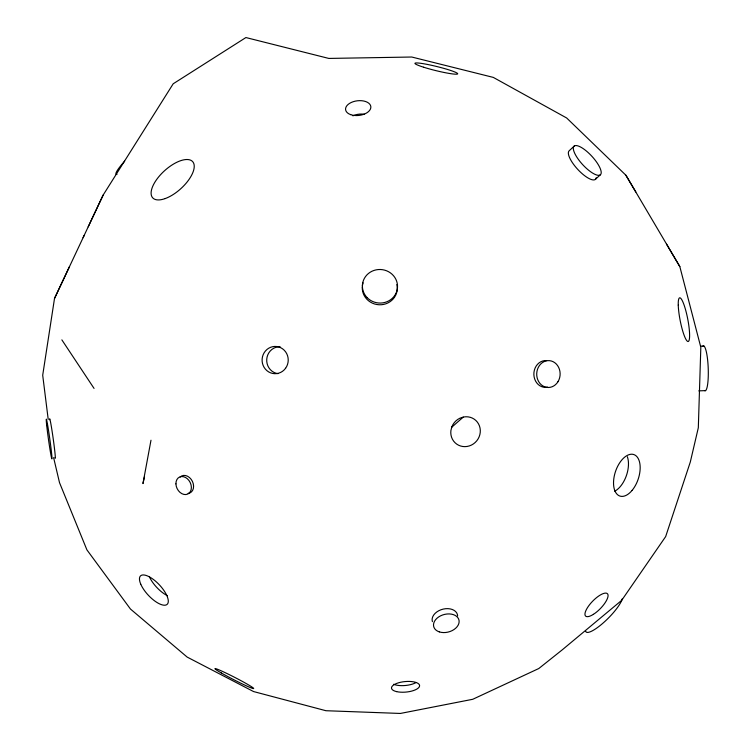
<?xml version="1.0" encoding="UTF-8"?>
<svg xmlns="http://www.w3.org/2000/svg" width="751" height="751" viewBox="0 0 751 751"><rect width="100%" height="100%" fill="white"/><g stroke="black" fill="none" stroke-linecap="round" stroke-linejoin="round"><path stroke-width="1.13" d="M635.825 191.993L625.902 175.236L566.676 117.991L493.304 77.4L411.755 57.02L328.825 58.428L245.906 37.55L173.199 83.783L103.131 195.091L54.513 298.447L42.704 375.237L48.214 419.405M150.989 440.236L142.953 483.597L144.511 476.782M54.513 298.447L69.543 266.502M83.098 237.673L84.14 235.467M88.186 226.849L103.131 195.091M574.205 146.069L569.239 150.726A19.395 6.271 47.3 0 0 579.237 170.946A19.395 6.271 47.3 0 0 596.181 177.762M595.421 179.329L600.434 174.73A19.432 6.215 47.3 0 0 584.691 149.693A19.432 6.215 47.3 0 0 576.684 156.893A19.432 6.215 47.3 0 0 600.434 174.73M451.773 427.188L463.217 417.143M700.523 346.164L703.903 346.033M698.805 390.877L705.574 390.604M61.864 339.865L94.053 388.417M666.55 244.131L679.833 266.605L700.824 347.319L698.317 427.76L690.31 461.996L665.658 536.59L621.659 600.368L562.217 649.868L538.786 668.531L472.755 699.284L400.386 713.45L325.934 710.718L253.538 691.549L187.14 657.069L130.458 609.033L86.909 549.863L59.507 482.649L53.612 457.641M625.902 175.236L679.833 266.605M432.398 621.621A13.002 9.003 -15.1 0 1 443.297 609.08A13.002 9.003 -15.1 0 1 457.641 615.933M167.417 595.712A19.413 7.66 46.9 0 1 149.299 576.561M702.88 346.108A22.464 3.943 87.8 0 1 708.221 368.3A22.464 3.943 87.8 0 1 704.541 390.539M180.202 476.988A9.434 7.2 62.8 0 1 192.416 481.4A9.434 7.2 62.8 0 1 188.107 493.398M627.367 456.711A21.76 12.025 -71.4 0 1 614.712 491.21M49.594 419.743A19.977 0.713 82 0 1 52.992 437.232A19.977 0.713 82 0 1 54.992 457.781M622.25 598.791A25.403 6.036 -45.1 0 1 603.494 622.701A25.403 6.036 -45.1 0 1 585.63 631.122M117.053 174.27A22.596 3.276 -45.1 0 1 124.657 161.174M547.61 387.14A13.405 11.687 -88 0 1 533.867 374.683A13.405 11.687 -88 0 1 546.597 360.611M415.791 682.706A14.072 5.304 -5.3 0 1 393.637 684.274M352.895 115.823A12.626 7.388 -6.8 0 1 364.385 114.246M278.03 373.66A13.518 12.955 -88.3 0 1 266.746 359.194A13.518 12.955 -88.3 0 1 280.114 346.737M396.866 284.535A17.526 16.729 6 0 1 381.311 304.737A17.526 16.729 6 0 1 362.282 287.126M362.367 286.037A17.526 16.729 6 0 1 363.08 282.827M451.895 426.728L450.9 430.558A15.245 14.457 -51.3 0 0 464.925 446.638A15.245 14.457 -51.3 0 0 480.302 430.267A15.245 14.457 -51.3 0 0 463.63 417.002L459.894 418.213A15.245 14.457 -51.3 0 0 451.895 426.728M140.756 584.184A19.498 7.585 46.9 0 0 165.642 605.109A19.498 7.585 46.9 0 0 155.279 580.964A19.498 7.585 46.9 0 0 140.756 584.184M439.297 631.882A13.049 9.003 -15.1 0 0 459.114 622.016A13.049 9.003 -15.1 0 0 440.537 615.858A13.049 9.003 -15.1 0 0 439.297 631.882M350.689 114.65A12.711 7.36 -6.8 0 0 370.778 107.956A12.711 7.36 -6.8 0 0 353.158 101.723A12.711 7.36 -6.8 0 0 350.689 114.65M165.258 198.546A26.961 12.119 -42.2 0 0 193.918 163.934A26.961 12.119 -42.2 0 0 158.836 176.682A26.961 12.119 -42.2 0 0 165.258 198.546M396.641 691.633A14.109 5.276 -5.3 0 0 419.424 686.574A14.109 5.276 -5.3 0 0 400.602 682.265A14.109 5.276 -5.3 0 0 396.641 691.633M175.931 483.869A9.453 7.21 62.8 0 0 187.731 494.074A9.453 7.21 62.8 0 0 187.299 478.706A9.453 7.21 62.8 0 0 175.931 483.869M678.256 305.122A22.277 3.858 79 0 0 687.184 341.085A22.277 3.858 79 0 0 686.358 312.782A22.277 3.858 79 0 0 678.256 305.122M46.722 425.62A19.986 0.676 82 0 0 51.641 458.26A19.986 0.676 82 0 0 48.89 432.839A19.986 0.676 82 0 0 46.722 425.62M593.393 614.346A15.621 5.341 -45.7 0 0 607.709 594.06A15.621 5.341 -45.7 0 0 588.437 606.226A15.621 5.341 -45.7 0 0 593.393 614.346M221.385 672.999A21.751 1.249 27.2 0 0 253.256 688.554A21.751 1.249 27.2 0 0 228.332 674.173A21.751 1.249 27.2 0 0 221.385 672.999M557.993 381.696A13.443 11.716 -88 0 0 549.479 360.658A13.443 11.716 -88 0 0 537.791 379.818A13.443 11.716 -88 0 0 557.993 381.696M423.677 67.233A21.976 2.093 13.8 0 0 457.566 73.974A21.976 2.093 13.8 0 0 427.798 64.52A21.976 2.093 13.8 0 0 423.677 67.233M285.587 368.253A13.631 13.067 -88.3 0 0 276.753 346.53A13.631 13.067 -88.3 0 0 263.132 365.427A13.631 13.067 -88.3 0 0 285.587 368.253M367.042 297.537A17.583 16.775 6 0 0 396.735 291.435A17.583 16.775 6 0 0 376.11 269.862A17.583 16.775 6 0 0 367.042 297.537M632.089 490.394A21.882 11.969 -71.4 0 0 634.83 454.993A21.882 11.969 -71.4 0 0 613.623 480.527A21.882 11.969 -71.4 0 0 632.089 490.394"/></g></svg>
